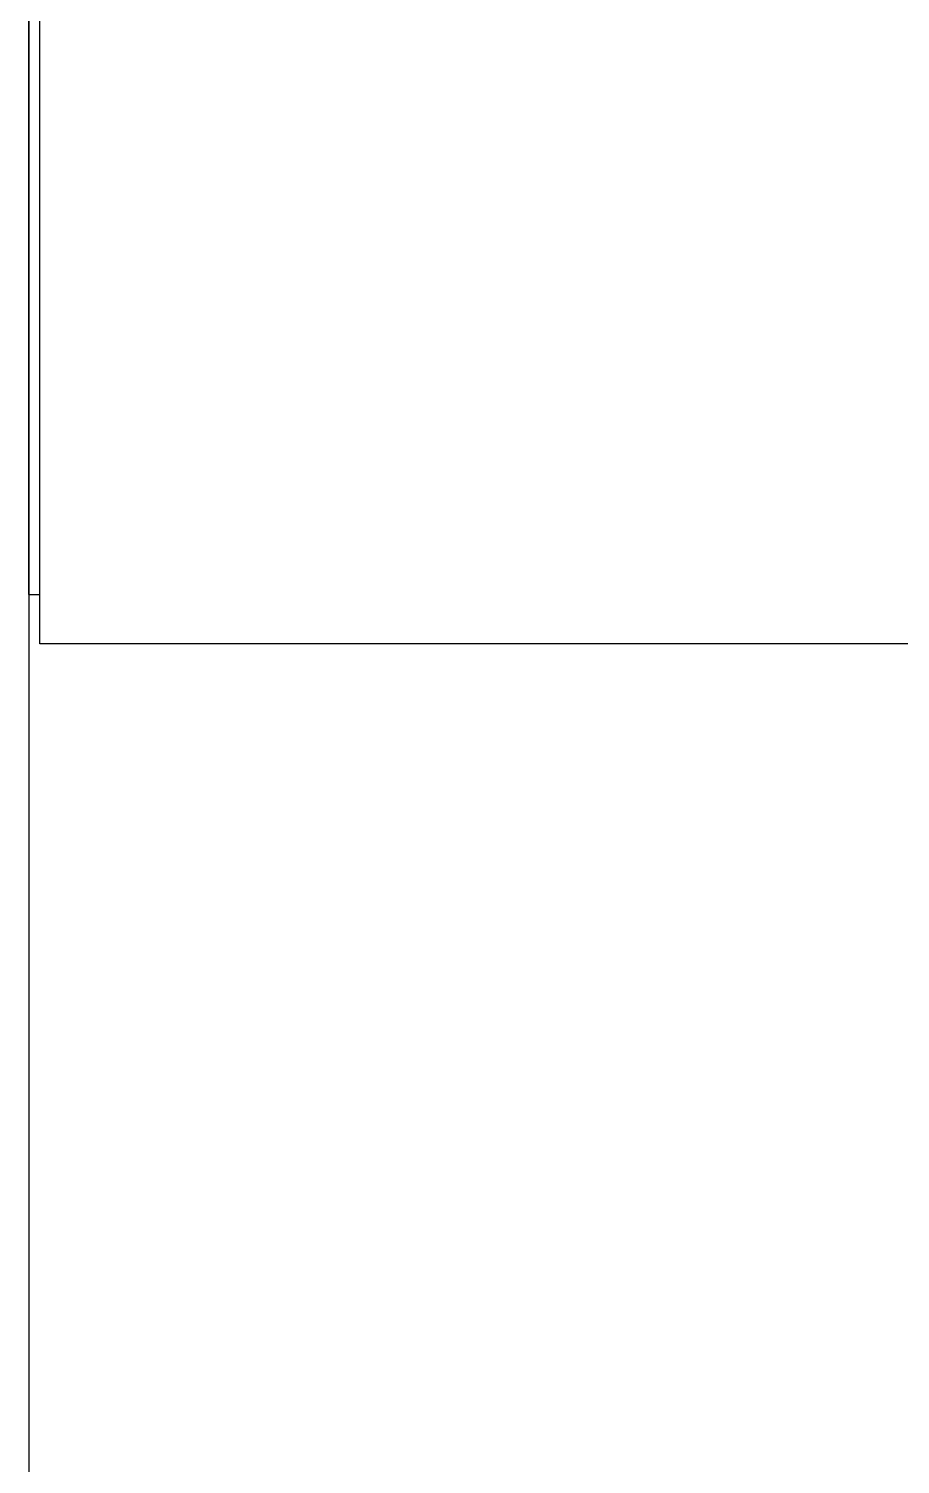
# Model space of a CAD drawing. Header units: millimetres. Extents: x 732 to 1037, y 127 to 299.
# Drawn here: x 735.20758 to 735.23229, y 288.37847 to 288.41919 of the extents above; entities that cross this region are included whole.
import ezdxf

# ---------------------------------------------------------------- set-up
doc = ezdxf.new("R2010")
doc.units = ezdxf.units.MM
doc.layers.add('I-ARQ', color=8, linetype='Continuous')

msp = doc.modelspace()

# ---------------------------------------------------------------- linework, layer by layer
at = {"layer": 'I-ARQ'}
msp.add_line((735.207584, 289.18378), (735.207584, 287.821924), dxfattribs=at)
for points in [[(735.207897, 288.401737), (735.207897, 288.401737), (735.207897, 288.439642), (735.207897, 288.439642)], [(735.207584, 288.40314), (735.207584, 288.40314), (735.207584, 288.421924), (735.207584, 288.421924)], [(735.207584, 288.40314), (735.207584, 288.40314), (735.207897, 288.40314), (735.207897, 288.40314)], [(735.241608, 288.401737), (735.241608, 288.401737), (735.207897, 288.401737), (735.207897, 288.401737)]]:
    msp.add_open_spline(points, degree=3, dxfattribs=at)
msp.add_open_spline([(735.207584, 288.414449), (735.207584, 288.414447), (735.207584, 288.414448), (735.207584, 288.414448), (735.207584, 288.414448), (735.207584, 288.414448), (735.207584, 288.414448), (735.207584, 288.414448), (735.207584, 288.414448), (735.207584, 288.414448), (735.207584, 288.414448), (735.207584, 288.414448), (735.207584, 288.414448), (735.207584, 288.414448), (735.207584, 288.414448), (735.207584, 288.414448), (735.207584, 288.414448), (735.207584, 288.414448), (735.207584, 288.414448), (735.207584, 288.414448), (735.207584, 288.414448), (735.207584, 288.414448), (735.207584, 288.414448), (735.207584, 288.414448), (735.207584, 288.414448), (735.207584, 288.414448), (735.207584, 288.414449), (735.207584, 288.414449), (735.207584, 288.414449), (735.207584, 288.414449), (735.207584, 288.414449), (735.207584, 288.414449), (735.207584, 288.414449), (735.207584, 288.414449), (735.207584, 288.414449), (735.207584, 288.414449)], degree=3, knots=[0, 0, 0, 0, 0.111111, 0.111111, 0.111111, 0.111111, 0.222222, 0.222222, 0.222222, 0.222222, 0.333333, 0.333333, 0.333333, 0.333333, 0.444444, 0.444444, 0.444444, 0.444444, 0.555556, 0.555556, 0.555556, 0.555556, 0.666667, 0.666667, 0.666667, 0.666667, 0.777778, 0.777778, 0.777778, 0.777778, 0.888889, 0.888889, 0.888889, 0.888889, 1, 1, 1, 1], dxfattribs=at)

doc.saveas('drawing.dxf')
